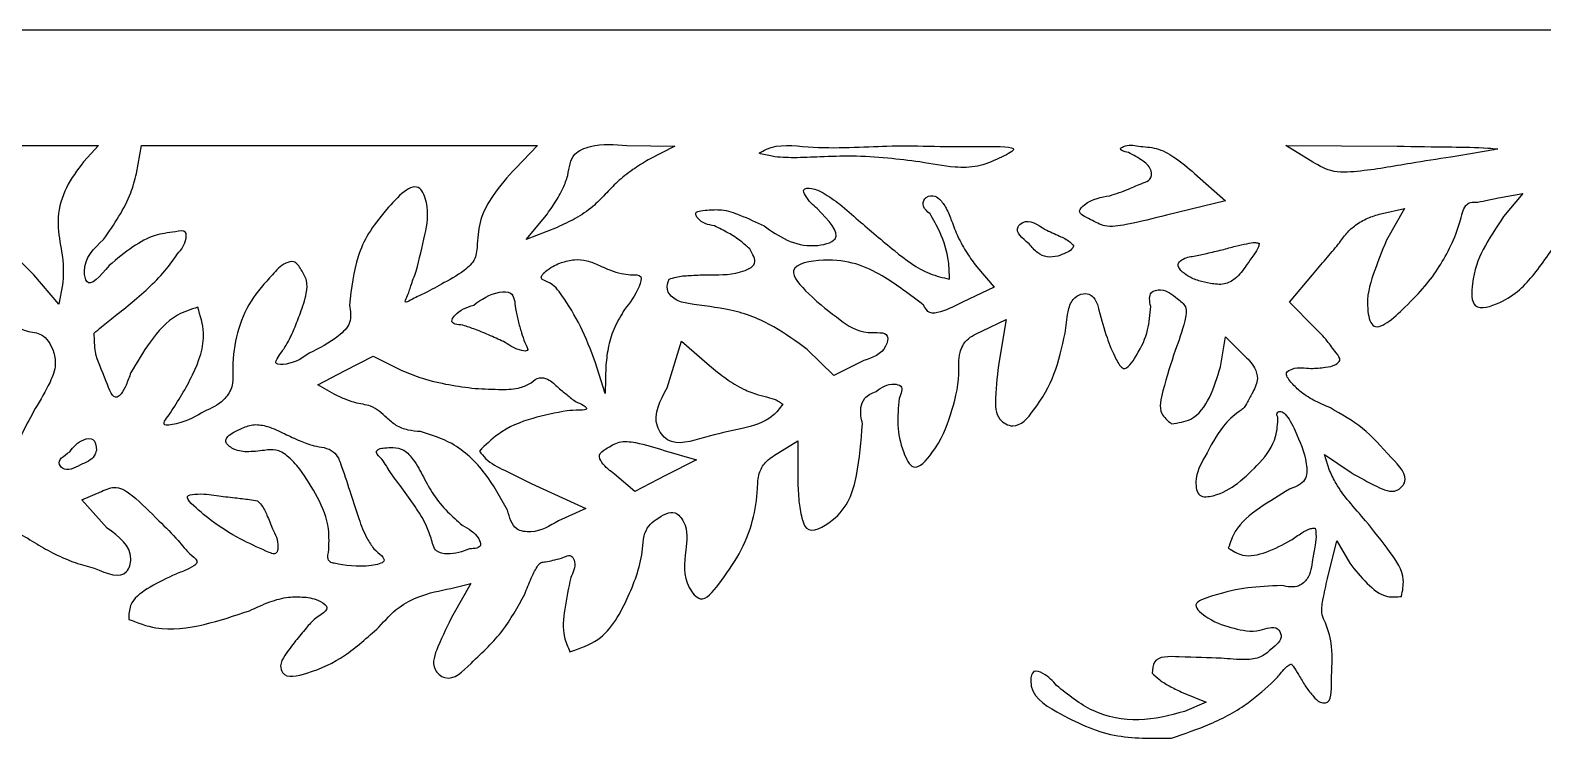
# Model space of a CAD drawing. Extents: x 0 to 204, y 72 to 361.
# Drawn here: x 87.4 to 146.8, y 333.4 to 361.2 of the extents above; entities that cross this region are included whole.
import ezdxf

# ---------------------------------------------------------------- set-up
doc = ezdxf.new("R2010")
doc.units = 0
doc.layers.get('0').update_dxf_attribs({"linetype": 'CONTINUOUS'})

msp = doc.modelspace()

# ---------------------------------------------------------------- linework, layer by layer
at = {"color": 7}
for p, q in [((102.023333, 361.244444), (0, 361.244444)), ((204.046667, 361.244444), (102.023333, 361.244444)), ((61.891333, 356.728889), (90.113556, 356.728889)), ((90.113556, 356.728889), (89.520889, 356.079778)), ((91.609333, 355.628222), (91.806889, 356.728889)), ((91.806889, 356.728889), (99.568, 356.728889)), ((99.568, 356.728889), (107.357333, 356.728889)), ((107.357333, 356.728889), (106.482444, 355.825778)), ((110.856889, 356.728889), (112.747778, 356.700667)), ((112.747778, 356.700667), (111.703556, 356.164444)), ((137.696222, 356.136222), (136.736667, 356.728889)), ((136.736667, 356.728889), (141.111111, 356.700667)), ((145.062222, 356.587778), (145.062222, 356.587778)), ((89.520889, 356.079778), (89.520889, 356.079778)), ((106.482444, 355.825778), (106.482444, 355.825778)), ((111.703556, 356.164444), (111.703556, 356.164444)), ((125.476, 356.220889), (125.476, 356.220889)), ((133.152444, 355.628222), (134.366, 354.555778)), ((133.152444, 355.628222), (133.152444, 355.628222)), ((145.090444, 354.668667), (146.05, 354.838)), ((146.05, 354.838), (145.288, 353.934889)), ((134.366, 354.555778), (132.051778, 353.991333)), ((140.462, 354.047778), (141.393333, 354.245333)), ((141.393333, 354.245333), (140.687778, 353.003556)), ((106.905778, 353.031778), (107.639556, 353.906667)), ((108.119333, 353.511556), (106.905778, 353.031778)), ((119.944444, 353.793778), (119.944444, 353.793778)), ((128.411111, 352.777778), (128.411111, 352.777778)), ((88.561333, 350.491778), (87.573556, 351.648889)), ((110.998, 351.648889), (110.998, 351.648889)), ((124.601111, 351.959333), (125.278444, 351.169111)), ((135.184444, 352.015778), (135.184444, 352.015778)), ((136.877778, 350.576444), (137.780889, 351.648889)), ((88.702444, 351.253778), (88.561333, 350.491778)), ((125.278444, 351.169111), (124.036667, 350.576444)), ((137.865556, 349.588667), (136.877778, 350.576444)), ((106.482444, 350.322444), (106.482444, 350.322444)), ((124.826889, 349.447556), (125.758222, 349.899111)), ((125.758222, 349.899111), (125.476, 348.262222)), ((87.601778, 349.391111), (87.601778, 349.391111)), ((112.437333, 347.218), (113.001778, 349.052444)), ((113.001778, 349.052444), (114.102444, 348.092889)), ((118.984889, 347.697778), (117.940667, 348.713778)), ((134.168444, 348.036444), (134.366, 349.221778)), ((134.366, 349.221778), (135.071556, 348.516222)), ((99.793778, 347.895333), (100.894444, 348.459778)), ((100.894444, 348.459778), (102.023333, 347.895333)), ((110.010222, 346.992222), (109.615111, 348.234)), ((110.038444, 348.121111), (110.010222, 346.992222)), ((120.170222, 348.290444), (118.984889, 347.697778)), ((98.721333, 347.330889), (99.793778, 347.895333)), ((99.370444, 346.964), (98.721333, 347.330889)), ((104.902, 347.189778), (104.902, 347.189778)), ((116.021556, 346.935778), (116.021556, 346.935778)), ((116.783556, 344.649778), (117.573778, 345.129556)), ((117.573778, 345.129556), (117.573778, 343.577333)), ((90.028889, 344.762667), (90.028889, 344.762667)), ((98.975333, 344.875556), (98.975333, 344.875556)), ((112.324444, 344.762667), (113.594444, 344.395778)), ((112.324444, 344.762667), (112.324444, 344.762667)), ((138.458222, 343.972444), (138.260667, 344.593333)), ((138.260667, 344.593333), (139.304889, 343.887778)), ((113.594444, 344.395778), (112.380889, 343.774889)), ((102.87, 343.718444), (102.87, 343.718444)), ((107.103333, 343.464444), (109.248222, 342.476667)), ((111.167333, 343.154), (110.377111, 343.831333)), ((112.380889, 343.774889), (111.167333, 343.154)), ((89.464444, 342.815333), (90.226444, 343.154)), ((90.452222, 341.714667), (89.464444, 342.815333)), ((96.350667, 342.787111), (96.350667, 342.787111)), ((109.248222, 342.476667), (108.175778, 341.996889)), ((138.373556, 339.739111), (138.740444, 341.206667)), ((138.740444, 341.206667), (139.248444, 340.331778)), ((103.942444, 339.344), (104.732667, 339.541556)), ((104.732667, 339.541556), (104.027111, 338.299778)), ((132.700889, 335.251778), (133.604, 334.884889)), ((133.604, 334.884889), (132.757333, 334.518))]:
    msp.add_line(p, q, dxfattribs=at)
for points, knots in [([(108.542667, 355.543556), (108.588345, 355.85829), (108.669309, 356.416146), (109.685749, 356.82237), (110.383855, 356.766647), (110.856889, 356.728889)], [0, 0, 0, 0, 0.879907, 1.559601, 2.988111, 2.988111, 2.988111, 2.988111]), ([(116.049778, 356.418444), (116.146201, 356.47638), (116.715297, 356.818318), (118.482986, 356.547958), (121.51382, 356.780439), (123.301125, 356.649827), (126.471129, 356.704998), (125.740999, 356.349806), (125.476, 356.220889)], [0, 0, 0, 0, 0.334021, 1.971406, 5.067626, 8.887075, 10.041499, 10.699212, 10.699212, 10.699212, 10.699212]), ([(118.448667, 356.277333), (118.108122, 356.261887), (117.480848, 356.233436), (116.670414, 356.257543), (116.220726, 356.374126), (116.049778, 356.418444)], [0, 0, 0, 0, 1.02383, 1.885867, 2.414547, 2.414547, 2.414547, 2.414547]), ([(129.822222, 354.753333), (130.07417, 354.835323), (130.522714, 354.981288), (131.017485, 355.223023), (131.456376, 355.359578), (131.489598, 355.813438), (131.091668, 356.165741), (130.7515, 356.344139), (130.556, 356.446667)], [0, 0, 0, 0, 0.78715, 1.401367, 1.711529, 2.035416, 2.530887, 3.200453, 3.200453, 3.200453, 3.200453]), ([(130.556, 356.446667), (130.380625, 356.490595), (130.134984, 356.552125), (130.523929, 356.783646), (130.980285, 356.673804), (131.684469, 356.655819), (132.437589, 356.245089), (132.892297, 355.85271), (133.152444, 355.628222)], [0, 0, 0, 0, 0.347326, 0.486488, 1.078517, 1.781275, 2.553611, 3.586298, 3.586298, 3.586298, 3.586298]), ([(141.111111, 356.700667), (141.824414, 356.68624), (143.010839, 356.662244), (144.330495, 356.65938), (144.931968, 356.600524), (145.062222, 356.587778)], [0, 0, 0, 0, 2.141003, 3.561092, 3.953634, 3.953634, 3.953634, 3.953634]), ([(145.062222, 356.587778), (144.857124, 356.548763), (144.245733, 356.432461), (143.106165, 356.250864), (142.172443, 356.105233), (141.647333, 356.023333)], [0, 0, 0, 0, 0.626307, 1.866999, 3.461416, 3.461416, 3.461416, 3.461416]), ([(89.520889, 356.079778), (89.277737, 355.755484), (88.793795, 355.110045), (88.449156, 353.94259), (88.563064, 353.174795), (88.617778, 352.806)], [0, 0, 0, 0, 1.21182, 2.411876, 3.521086, 3.521086, 3.521086, 3.521086]), ([(106.482444, 355.825778), (106.175575, 355.482663), (105.63542, 354.878706), (105.069549, 353.8618), (104.989739, 352.998064), (104.953996, 352.240959), (104.363869, 351.702888), (103.879454, 351.444255), (103.575556, 351.282)], [0, 0, 0, 0, 1.382937, 2.434267, 3.401348, 3.989416, 4.609573, 5.653606, 5.653606, 5.653606, 5.653606]), ([(111.703556, 356.164444), (111.498419, 356.038516), (111.072599, 355.777114), (110.498212, 355.328175), (110.1654, 354.974625), (110.010222, 354.809778)], [0, 0, 0, 0, 0.721998, 1.498715, 2.177238, 2.177238, 2.177238, 2.177238]), ([(122.371556, 356.079778), (121.949429, 356.132577), (121.061598, 356.243626), (119.750616, 356.321405), (118.865028, 356.291427), (118.448667, 356.277333)], [0, 0, 0, 0, 1.276207, 2.684161, 3.933487, 3.933487, 3.933487, 3.933487]), ([(125.476, 356.220889), (125.197907, 356.097885), (124.648332, 355.854801), (123.569638, 355.858321), (122.826479, 355.995689), (122.371556, 356.079778)], [0, 0, 0, 0, 0.902323, 1.783198, 3.173484, 3.173484, 3.173484, 3.173484]), ([(141.647333, 356.023333), (140.953709, 355.901503), (139.924776, 355.720777), (138.521253, 355.62937), (137.958934, 355.974827), (137.696222, 356.136222)], [0, 0, 0, 0, 2.13284, 3.163889, 4.06797, 4.06797, 4.06797, 4.06797]), ([(90.311111, 353.031778), (90.518579, 353.333709), (90.918796, 353.916151), (91.387316, 354.779723), (91.541559, 355.369205), (91.609333, 355.628222)], [0, 0, 0, 0, 1.09991, 2.121788, 2.922735, 2.922735, 2.922735, 2.922735]), ([(102.587778, 351.79), (102.709804, 352.268901), (102.937059, 353.160779), (103.120519, 354.225119), (102.632085, 355.52159), (101.061199, 353.887041), (100.223327, 352.535503), (100.046656, 351.12877), (99.963111, 350.463556)], [0, 0, 0, 0, 1.471714, 2.740833, 3.345408, 4.892179, 7.045479, 8.977202, 8.977202, 8.977202, 8.977202]), ([(107.639556, 353.906667), (107.77266, 354.091997), (108.036543, 354.459417), (108.356026, 355.002335), (108.485978, 355.37917), (108.542667, 355.543556)], [0, 0, 0, 0, 0.684886, 1.357798, 1.878475, 1.878475, 1.878475, 1.878475]), ([(110.010222, 354.809778), (109.85198, 354.643738), (109.502585, 354.277128), (108.854329, 353.846519), (108.361006, 353.621694), (108.119333, 353.511556)], [0, 0, 0, 0, 0.686671, 1.516148, 2.312735, 2.312735, 2.312735, 2.312735]), ([(118.335778, 354.245333), (118.171441, 354.3842), (117.952212, 354.569452), (117.723745, 355.05771), (118.223252, 355.049361), (118.643795, 354.833717), (119.284528, 354.395806), (119.71168, 354.006124), (119.944444, 353.793778)], [0, 0, 0, 0, 0.697227, 0.930113, 1.239095, 1.726984, 2.52223, 3.474478, 3.474478, 3.474478, 3.474478]), ([(122.766667, 354.047778), (122.654742, 354.133125), (122.461058, 354.280818), (122.514764, 354.683943), (122.874777, 354.808752), (123.189978, 354.594295), (123.429444, 354.240221), (123.548221, 353.933628), (123.613333, 353.765556)], [0, 0, 0, 0, 0.393322, 0.680641, 1.028483, 1.316122, 1.760572, 2.299838, 2.299838, 2.299838, 2.299838]), ([(132.051778, 353.991333), (131.538272, 353.86059), (130.759753, 353.662372), (129.658182, 353.478114), (129.145563, 353.798482), (128.482218, 354.080901), (129.05565, 354.628014), (129.488536, 354.698782), (129.822222, 354.753333)], [0, 0, 0, 0, 1.627254, 2.467059, 3.088563, 3.628741, 3.940718, 4.99013, 4.99013, 4.99013, 4.99013]), ([(140.687778, 353.003556), (140.50617, 352.55473), (140.149644, 351.67361), (139.850308, 350.617973), (140.159559, 349.195283), (141.786218, 350.703764), (142.74726, 351.806135), (143.457497, 353.221113), (143.656183, 354.065143), (143.762207, 354.338645), (143.94698, 354.506898), (144.239221, 354.482064), (144.615888, 354.577935), (144.922868, 354.636627), (145.090444, 354.668667)], [0, 0, 0, 0, 1.435702, 2.818523, 3.474702, 4.912711, 7.008479, 8.921713, 9.322161, 9.625559, 9.788975, 10.027686, 10.452648, 10.963494, 10.963494, 10.963494, 10.963494]), ([(114.3, 353.568), (114.05424, 353.615511), (113.747541, 353.674802), (113.47085, 354.153343), (113.787446, 354.173919), (114.017778, 354.188889)], [0, 0, 0, 0, 0.723917, 0.903423, 1.382721, 1.382721, 1.382721, 1.382721]), ([(114.017778, 354.188889), (114.2032, 354.202316), (114.642376, 354.234119), (115.396441, 353.970074), (115.935492, 353.715355), (116.247333, 353.568)], [0, 0, 0, 0, 0.55301, 1.309819, 2.348525, 2.348525, 2.348525, 2.348525]), ([(116.247333, 353.568), (116.833699, 353.161183), (117.651072, 352.594093), (119.503491, 353.040907), (118.783043, 353.784006), (118.335778, 354.245333)], [0, 0, 0, 0, 2.134461, 2.975365, 4.352128, 4.352128, 4.352128, 4.352128]), ([(123.528667, 351.479556), (123.523111, 351.71275), (123.507973, 352.348147), (123.231291, 353.228804), (122.899932, 353.812877), (122.766667, 354.047778)], [0, 0, 0, 0, 0.698384, 1.902918, 2.713249, 2.713249, 2.713249, 2.713249]), ([(137.780889, 351.648889), (137.956008, 351.855538), (138.295856, 352.256573), (138.761149, 352.791092), (139.102456, 353.27456), (139.486381, 353.631776), (139.943795, 353.883807), (140.290983, 353.993664), (140.462, 354.047778)], [0, 0, 0, 0, 0.812678, 1.577131, 2.124995, 2.583649, 3.137386, 3.674928, 3.674928, 3.674928, 3.674928]), ([(87.573556, 351.648889), (87.213002, 352.011826), (86.559003, 352.670147), (85.588316, 353.452266), (84.913196, 353.475023), (84.666667, 353.483333)], [0, 0, 0, 0, 1.552397, 2.815853, 3.542603, 3.542603, 3.542603, 3.542603]), ([(93.218, 352.467333), (93.366116, 352.646704), (93.56237, 352.884373), (93.569823, 353.418963), (92.929325, 353.301309), (92.29439, 353.241763), (91.377327, 352.730998), (90.834591, 352.269125), (90.536889, 352.015778)], [0, 0, 0, 0, 0.701157, 0.92904, 1.328603, 2.141055, 3.11575, 4.299951, 4.299951, 4.299951, 4.299951]), ([(115.682889, 352.664889), (115.571992, 352.766713), (115.314791, 353.002873), (114.846926, 353.303936), (114.484124, 353.479102), (114.3, 353.568)], [0, 0, 0, 0, 0.45114, 1.04632, 1.659639, 1.659639, 1.659639, 1.659639]), ([(119.944444, 353.793778), (120.413568, 353.393643), (121.301188, 352.636556), (122.465754, 351.728409), (123.268366, 351.540498), (123.528667, 351.479556)], [0, 0, 0, 0, 1.86002, 3.519308, 4.31574, 4.31574, 4.31574, 4.31574]), ([(123.613333, 353.765556), (123.691707, 353.557155), (123.856515, 353.118921), (124.195067, 352.515008), (124.470477, 352.138107), (124.601111, 351.959333)], [0, 0, 0, 0, 0.667324, 1.403282, 2.067356, 2.067356, 2.067356, 2.067356]), ([(126.661333, 352.862444), (126.384717, 353.08997), (126.020576, 353.389486), (126.599997, 353.899245), (126.982431, 353.634458), (127.282222, 353.426889)], [0, 0, 0, 0, 0.799563, 1.052553, 1.9703, 1.9703, 1.9703, 1.9703]), ([(127.282222, 353.426889), (127.47065, 353.341984), (127.8001, 353.193534), (128.209553, 353.009519), (128.361753, 352.834528), (128.411111, 352.777778)], [0, 0, 0, 0, 0.623632, 1.090371, 1.314383, 1.314383, 1.314383, 1.314383]), ([(145.288, 353.934889), (144.999611, 353.503734), (144.445109, 352.674728), (144.039924, 351.586051), (144.00081, 350.15774), (145.554252, 350.644057), (146.545167, 351.667937), (147.23834, 352.710343), (147.602222, 353.257556)], [0, 0, 0, 0, 1.522946, 2.928257, 3.800267, 4.757143, 6.507159, 8.441005, 8.441005, 8.441005, 8.441005]), ([(88.617778, 352.806), (88.649817, 352.641057), (88.717474, 352.292746), (88.74183, 351.77063), (88.715044, 351.419121), (88.702444, 351.253778)], [0, 0, 0, 0, 0.503669, 1.063599, 1.560903, 1.560903, 1.560903, 1.560903]), ([(90.536889, 352.015778), (90.172605, 351.594475), (89.670785, 351.01411), (89.454, 352.227967), (89.935587, 352.679606), (90.311111, 353.031778)], [0, 0, 0, 0, 1.089458, 1.500783, 2.957108, 2.957108, 2.957108, 2.957108]), ([(127.790222, 352.382667), (127.645511, 352.358736), (127.368725, 352.312963), (126.94927, 352.505616), (126.763775, 352.735493), (126.661333, 352.862444)], [0, 0, 0, 0, 0.431442, 0.825214, 1.310908, 1.310908, 1.310908, 1.310908]), ([(134.761111, 352.777778), (134.909945, 352.807757), (135.168716, 352.859881), (135.48277, 352.929094), (135.643357, 352.899663), (135.692444, 352.890667)], [0, 0, 0, 0, 0.457757, 0.795883, 0.944741, 0.944741, 0.944741, 0.944741]), ([(135.692444, 352.890667), (135.68391, 352.843603), (135.653612, 352.676525), (135.446315, 352.394828), (135.281188, 352.155812), (135.184444, 352.015778)], [0, 0, 0, 0, 0.142513, 0.505925, 1.020058, 1.020058, 1.020058, 1.020058]), ([(89.944222, 349.362889), (90.037597, 349.443101), (90.30579, 349.673485), (90.808641, 350.072901), (91.468777, 350.587657), (92.15388, 351.196817), (92.76037, 351.822023), (93.078975, 352.271292), (93.218, 352.467333)], [0, 0, 0, 0, 0.369265, 1.060605, 1.926285, 2.879836, 3.810113, 4.530309, 4.530309, 4.530309, 4.530309]), ([(108.288667, 352.128667), (108.458074, 352.178558), (108.785285, 352.274923), (109.311034, 352.224658), (109.766019, 352.024935), (110.20483, 351.826808), (110.611332, 351.693451), (110.879913, 351.662498), (110.998, 351.648889)], [0, 0, 0, 0, 0.525948, 1.015875, 1.544137, 2.009141, 2.462785, 2.818744, 2.818744, 2.818744, 2.818744]), ([(112.522, 351.479556), (112.612739, 351.509456), (112.871293, 351.594657), (113.366763, 351.629014), (114.222237, 351.666506), (115.024112, 351.613509), (116.061768, 352.028813), (115.80536, 352.45928), (115.682889, 352.664889)], [0, 0, 0, 0, 0.285739, 0.814198, 1.483639, 2.818003, 3.470883, 4.067873, 4.067873, 4.067873, 4.067873]), ([(122.512667, 350.463556), (121.973242, 350.872325), (120.784871, 351.772857), (119.215236, 352.399988), (116.952275, 352.001466), (118.201338, 350.659857), (119.116176, 349.971259), (120.061746, 349.276092), (121.199629, 349.461187), (120.989627, 348.55988), (120.513246, 348.403237), (120.170222, 348.290444)], [0, 0, 0, 0, 1.986143, 4.375539, 5.616103, 6.697494, 8.312862, 9.517237, 10.277971, 10.674932, 11.695996, 11.695996, 11.695996, 11.695996]), ([(128.411111, 352.777778), (128.385301, 352.732578), (128.315157, 352.60974), (128.078012, 352.495625), (127.893591, 352.423239), (127.790222, 352.382667)], [0, 0, 0, 0, 0.153651, 0.417572, 0.754155, 0.754155, 0.754155, 0.754155]), ([(132.616222, 351.818222), (132.553552, 351.90001), (132.435933, 352.053508), (132.728179, 352.32403), (132.964058, 352.358954), (133.124222, 352.382667)], [0, 0, 0, 0, 0.265597, 0.498473, 0.991082, 0.991082, 0.991082, 0.991082]), ([(133.124222, 352.382667), (133.295058, 352.41836), (133.664926, 352.495637), (134.212235, 352.621803), (134.584483, 352.727585), (134.761111, 352.777778)], [0, 0, 0, 0, 0.52359, 1.1336, 1.684392, 1.684392, 1.684392, 1.684392]), ([(96.943333, 351.648889), (96.640811, 351.320257), (96.03233, 350.65926), (95.515335, 349.376152), (95.353699, 348.21534), (95.429156, 347.269509), (94.981162, 346.614558), (94.533856, 346.410552), (94.262222, 346.286667)], [0, 0, 0, 0, 1.331309, 2.677738, 4.060238, 4.853825, 5.424097, 6.305888, 6.305888, 6.305888, 6.305888]), ([(98.072222, 351.846444), (97.986936, 351.985886), (97.840619, 352.22511), (97.310884, 352.085197), (97.093723, 351.827412), (96.943333, 351.648889)], [0, 0, 0, 0, 0.432489, 0.741975, 1.43904, 1.43904, 1.43904, 1.43904]), ([(98.044, 350.153111), (98.132666, 350.406516), (98.275568, 350.814924), (98.331456, 351.431332), (98.156969, 351.710739), (98.072222, 351.846444)], [0, 0, 0, 0, 0.810082, 1.305593, 1.773533, 1.773533, 1.773533, 1.773533]), ([(103.575556, 351.282), (103.330784, 351.145275), (102.911773, 350.911224), (102.528999, 350.752149), (102.095231, 350.501369), (102.288873, 350.906172), (102.377383, 351.238735), (102.511222, 351.589412), (102.587778, 351.79)], [0, 0, 0, 0, 0.7992, 1.368104, 1.578908, 1.789259, 2.249455, 2.864486, 2.864486, 2.864486, 2.864486]), ([(109.615111, 348.234), (109.438423, 348.702365), (109.094906, 349.612964), (108.437695, 350.685879), (107.968767, 351.316359), (107.366279, 351.500182), (107.824999, 351.948644), (108.111344, 352.05982), (108.288667, 352.128667)], [0, 0, 0, 0, 1.504221, 2.924518, 3.689892, 3.979946, 4.369506, 5.003123, 5.003123, 5.003123, 5.003123]), ([(110.998, 351.648889), (111.1733, 351.654235), (111.510443, 351.664517), (111.256943, 350.895727), (110.977953, 350.54952), (110.772222, 350.294222)], [0, 0, 0, 0, 0.412488, 0.793309, 1.862756, 1.862756, 1.862756, 1.862756]), ([(133.773333, 351.310222), (133.619992, 351.340662), (133.31916, 351.400379), (132.917472, 351.565595), (132.708988, 351.740429), (132.616222, 351.818222)], [0, 0, 0, 0, 0.46906, 0.920224, 1.2819, 1.2819, 1.2819, 1.2819]), ([(135.184444, 352.015778), (135.054569, 351.832337), (134.831742, 351.517608), (134.306056, 351.232197), (133.958671, 351.283077), (133.773333, 351.310222)], [0, 0, 0, 0, 0.669481, 1.148626, 1.696634, 1.696634, 1.696634, 1.696634]), ([(117.940667, 348.713778), (117.514612, 349.030301), (116.602583, 349.707863), (114.998148, 350.343729), (113.647179, 350.436911), (112.757726, 350.624238), (112.369371, 351.042577), (112.474491, 351.343537), (112.522, 351.479556)], [0, 0, 0, 0, 1.589626, 3.402818, 5.074951, 5.632585, 6.124617, 6.530371, 6.530371, 6.530371, 6.530371]), ([(131.430889, 350.407111), (131.390736, 350.621633), (131.323074, 350.983122), (131.982945, 351.127968), (132.27884, 350.881225), (132.475111, 350.717556)], [0, 0, 0, 0, 0.545548, 0.919295, 1.655633, 1.655633, 1.655633, 1.655633]), ([(99.963111, 350.463556), (100.003589, 350.224074), (100.08421, 349.74709), (99.370261, 349.066337), (98.776851, 348.769708), (98.382667, 348.572667)], [0, 0, 0, 0, 0.68473, 1.363798, 2.707388, 2.707388, 2.707388, 2.707388]), ([(104.422222, 349.673333), (104.205039, 349.696702), (103.87922, 349.73176), (104.235966, 350.267307), (104.576997, 350.377097), (104.845556, 350.463556)], [0, 0, 0, 0, 0.46465, 0.697069, 1.558337, 1.558337, 1.558337, 1.558337]), ([(104.845556, 350.463556), (105.15181, 350.681357), (105.57276, 350.980729), (106.434934, 351.001538), (106.464641, 350.576915), (106.482444, 350.322444)], [0, 0, 0, 0, 1.137344, 1.563296, 2.200324, 2.200324, 2.200324, 2.200324]), ([(124.036667, 350.576444), (123.768228, 350.436695), (123.381968, 350.235606), (122.7267, 350.080637), (122.582185, 350.339184), (122.512667, 350.463556)], [0, 0, 0, 0, 0.945421, 1.360381, 1.745022, 1.745022, 1.745022, 1.745022]), ([(128.072444, 349.362889), (128.100427, 349.641383), (128.14563, 350.091256), (128.312342, 350.677262), (128.665314, 350.910818), (129.017749, 350.932527), (129.298463, 350.664966), (129.360925, 350.416821), (129.398889, 350.266)], [0, 0, 0, 0, 0.84851, 1.370667, 1.735955, 2.050587, 2.347974, 2.808833, 2.808833, 2.808833, 2.808833]), ([(132.475111, 350.717556), (132.605479, 350.619195), (132.894243, 350.401328), (132.72612, 349.584606), (132.527193, 349.051814), (132.390444, 348.685556)], [0, 0, 0, 0, 0.454605, 1.006942, 2.221697, 2.221697, 2.221697, 2.221697]), ([(86.614, 349.842667), (86.717519, 349.762302), (86.922531, 349.603147), (87.258843, 349.439521), (87.494193, 349.406298), (87.601778, 349.391111)], [0, 0, 0, 0, 0.393089, 0.778481, 1.103, 1.103, 1.103, 1.103]), ([(94.008222, 350.378889), (93.734297, 350.290489), (92.976888, 350.046061), (92.112346, 349.050026), (91.621496, 348.215301), (91.383556, 347.810667)], [0, 0, 0, 0, 0.853467, 2.359858, 3.777087, 3.777087, 3.777087, 3.777087]), ([(92.935778, 346.230222), (93.241634, 346.710832), (93.851493, 347.669141), (94.385173, 349.159321), (94.110892, 350.046715), (94.008222, 350.378889)], [0, 0, 0, 0, 1.723749, 3.437053, 4.462079, 4.462079, 4.462079, 4.462079]), ([(97.310222, 348.629111), (97.389128, 348.746587), (97.580469, 349.031459), (97.810317, 349.550509), (97.963536, 349.945616), (98.044, 350.153111)], [0, 0, 0, 0, 0.42393, 1.028008, 1.696107, 1.696107, 1.696107, 1.696107]), ([(106.482444, 350.322444), (106.516599, 350.163498), (106.584914, 349.84557), (106.710761, 349.403648), (106.806211, 349.122857), (106.849333, 348.996)], [0, 0, 0, 0, 0.48763, 0.975368, 1.377309, 1.377309, 1.377309, 1.377309]), ([(110.772222, 350.294222), (110.63513, 350.067062), (110.362566, 349.615429), (110.116839, 348.873169), (110.064054, 348.366796), (110.038444, 348.121111)], [0, 0, 0, 0, 0.794437, 1.579477, 2.319336, 2.319336, 2.319336, 2.319336]), ([(129.398889, 350.266), (129.500968, 349.894921), (129.687182, 349.217998), (129.960521, 348.521156), (130.40147, 347.750793), (131.009645, 348.680831), (131.34212, 349.386539), (131.403237, 350.089197), (131.430889, 350.407111)], [0, 0, 0, 0, 1.127553, 2.056887, 2.503686, 3.198512, 4.31883, 5.24455, 5.24455, 5.24455, 5.24455]), ([(87.601778, 349.391111), (87.696002, 349.366496), (87.909992, 349.310592), (88.166383, 349.041413), (88.277123, 348.80847), (88.335556, 348.685556)], [0, 0, 0, 0, 0.287935, 0.653923, 1.062772, 1.062772, 1.062772, 1.062772]), ([(91.383556, 347.810667), (91.322505, 347.645856), (91.215346, 347.356572), (91.062226, 347.031911), (90.692351, 346.67151), (90.325041, 347.792449), (89.966266, 348.418205), (89.950224, 349.105709), (89.944222, 349.362889)], [0, 0, 0, 0, 0.522547, 0.9172, 1.116627, 1.859915, 3.099534, 3.840384, 3.840384, 3.840384, 3.840384]), ([(106.087333, 348.996), (105.893731, 349.084788), (105.505298, 349.262928), (104.952376, 349.496159), (104.585615, 349.618728), (104.422222, 349.673333)], [0, 0, 0, 0, 0.639028, 1.282115, 1.798792, 1.798792, 1.798792, 1.798792]), ([(121.553111, 346.794667), (121.522048, 346.441184), (121.458303, 345.715814), (121.625113, 344.870647), (122.118768, 343.803903), (123.148131, 344.953014), (123.569312, 346.09038), (123.959861, 347.491342), (123.856291, 348.513195), (124.201754, 349.181085), (124.600188, 349.350922), (124.826889, 349.447556)], [0, 0, 0, 0, 1.041152, 2.136515, 2.823892, 3.732658, 5.388961, 7.024835, 7.879437, 8.422511, 9.139404, 9.139404, 9.139404, 9.139404]), ([(125.476, 348.262222), (125.4172, 347.792966), (125.324249, 347.051158), (125.331331, 345.998667), (126.19101, 345.533318), (127.028441, 346.541697), (127.704505, 347.71556), (127.948919, 348.809844), (128.072444, 349.362889)], [0, 0, 0, 0, 1.455197, 2.3004, 2.867996, 3.887968, 5.52014, 7.18791, 7.18791, 7.18791, 7.18791]), ([(136.934222, 347.443778), (136.828465, 347.576928), (136.653646, 347.797028), (137.163164, 348.062342), (137.662161, 347.943912), (138.248424, 348.01591), (138.63647, 348.068962), (138.937173, 348.30953), (138.63427, 348.678446), (138.353309, 349.088108), (138.03938, 349.410279), (137.865556, 349.588667)], [0, 0, 0, 0, 0.400441, 0.661936, 1.400357, 1.970595, 2.391298, 2.610817, 2.93394, 3.52244, 4.252577, 4.252577, 4.252577, 4.252577]), ([(88.335556, 348.685556), (88.379565, 348.4998), (88.479881, 348.076386), (88.156023, 347.280058), (87.832223, 346.738054), (87.63, 346.399556)], [0, 0, 0, 0, 0.560842, 1.278394, 2.471927, 2.471927, 2.471927, 2.471927]), ([(106.849333, 348.996), (106.927749, 348.85726), (107.053975, 348.633927), (106.508859, 348.696054), (106.272254, 348.864416), (106.087333, 348.996)], [0, 0, 0, 0, 0.334298, 0.538125, 1.267393, 1.267393, 1.267393, 1.267393]), ([(132.390444, 348.685556), (132.227007, 348.180779), (131.975694, 347.4046), (131.693974, 346.250996), (132.095317, 345.930052), (132.249333, 345.806889)], [0, 0, 0, 0, 1.658272, 2.54987, 3.105088, 3.105088, 3.105088, 3.105088]), ([(98.382667, 348.572667), (98.132294, 348.394701), (97.784896, 348.147768), (96.921053, 348.098447), (97.169281, 348.436926), (97.310222, 348.629111)], [0, 0, 0, 0, 0.994069, 1.379295, 1.885364, 1.885364, 1.885364, 1.885364]), ([(114.102444, 348.092889), (114.316797, 347.917226), (114.737462, 347.572491), (115.378864, 347.169305), (115.825841, 347.006892), (116.021556, 346.935778)], [0, 0, 0, 0, 0.8316, 1.632005, 2.255459, 2.255459, 2.255459, 2.255459]), ([(135.071556, 348.516222), (135.237985, 348.358624), (135.508594, 348.102375), (135.681063, 347.532157), (135.52664, 347.224423), (135.438444, 347.048667)], [0, 0, 0, 0, 0.680032, 1.105708, 1.672591, 1.672591, 1.672591, 1.672591]), ([(102.023333, 347.895333), (102.290913, 347.788393), (102.888488, 347.549569), (103.858559, 347.325363), (104.5563, 347.234698), (104.902, 347.189778)], [0, 0, 0, 0, 0.863594, 1.928629, 2.974485, 2.974485, 2.974485, 2.974485]), ([(107.103333, 347.415556), (107.204947, 347.501687), (107.393376, 347.661408), (107.835148, 347.547287), (108.044035, 347.345356), (108.175778, 347.218)], [0, 0, 0, 0, 0.375554, 0.696417, 1.244377, 1.244377, 1.244377, 1.244377]), ([(132.249333, 345.806889), (132.514952, 345.840531), (133.163143, 345.922628), (133.827406, 346.876892), (134.049904, 347.6334), (134.168444, 348.036444)], [0, 0, 0, 0, 0.776535, 1.894984, 3.170324, 3.170324, 3.170324, 3.170324]), ([(100.499333, 346.568889), (100.390741, 346.590264), (100.141696, 346.639284), (99.763207, 346.774345), (99.502423, 346.900271), (99.370444, 346.964)], [0, 0, 0, 0, 0.331737, 0.760806, 1.20044, 1.20044, 1.20044, 1.20044]), ([(104.902, 347.189778), (105.24883, 347.173922), (105.83758, 347.147006), (106.605864, 347.156786), (106.963804, 347.342976), (107.103333, 347.415556)], [0, 0, 0, 0, 1.047961, 1.778931, 2.245907, 2.245907, 2.245907, 2.245907]), ([(108.175778, 347.218), (108.29866, 347.115816), (108.538892, 346.916047), (108.87708, 346.630518), (109.160414, 346.566928), (109.338627, 346.341577), (108.861712, 346.341994), (108.652834, 346.325691), (108.514444, 346.314889)], [0, 0, 0, 0, 0.483136, 0.944521, 1.280299, 1.378871, 1.63847, 2.148133, 2.148133, 2.148133, 2.148133]), ([(116.981111, 346.568889), (116.859759, 346.410592), (116.469696, 345.901775), (115.285879, 345.575019), (113.987543, 345.337951), (112.601243, 344.841409), (111.780534, 345.984468), (112.166677, 346.709683), (112.437333, 347.218)], [0, 0, 0, 0, 0.59028, 1.897351, 3.419085, 4.86859, 5.532128, 7.087187, 7.087187, 7.087187, 7.087187]), ([(116.021556, 346.935778), (116.167022, 346.901744), (116.433229, 346.839462), (116.771056, 346.737455), (116.924939, 346.613966), (116.981111, 346.568889)], [0, 0, 0, 0, 0.449991, 0.823497, 1.038215, 1.038215, 1.038215, 1.038215]), ([(120.113778, 345.806889), (120.067666, 346.015913), (119.992652, 346.355957), (120.185455, 346.881511), (120.481617, 347.00607), (120.65, 347.076889)], [0, 0, 0, 0, 0.633306, 1.030268, 1.553372, 1.553372, 1.553372, 1.553372]), ([(120.65, 347.076889), (120.866127, 347.22494), (121.157107, 347.424267), (121.753645, 347.290807), (121.632057, 346.989986), (121.553111, 346.794667)], [0, 0, 0, 0, 0.765536, 1.030671, 1.521524, 1.521524, 1.521524, 1.521524]), ([(135.438444, 347.048667), (135.372264, 346.920887), (135.255605, 346.695646), (135.099592, 346.408985), (134.708364, 346.172256), (134.127532, 345.595806), (133.619409, 344.60358), (133.135215, 343.756087), (133.268926, 342.886681), (134.130037, 342.988076), (134.557378, 343.272497), (134.845778, 343.464444)], [0, 0, 0, 0, 0.435276, 0.767273, 0.94565, 1.790094, 3.188011, 4.241295, 4.780333, 5.299207, 6.37623, 6.37623, 6.37623, 6.37623]), ([(138.486444, 346.427778), (138.264382, 346.524744), (137.840329, 346.70991), (137.301104, 347.040287), (137.043183, 347.323945), (136.934222, 347.443778)], [0, 0, 0, 0, 0.727642, 1.389508, 1.873643, 1.873643, 1.873643, 1.873643]), ([(87.63, 346.399556), (87.459693, 346.093062), (87.138724, 345.515428), (86.793795, 344.710332), (86.616673, 344.05201), (86.644103, 343.476762), (86.11992, 343.099526), (85.714254, 343.011984), (85.456889, 342.956444)], [0, 0, 0, 0, 1.052585, 1.983759, 2.608345, 3.117686, 3.576201, 4.371922, 4.371922, 4.371922, 4.371922]), ([(94.262222, 346.286667), (93.96169, 346.107436), (93.543151, 345.857829), (92.505837, 345.681686), (92.789174, 346.043179), (92.935778, 346.230222)], [0, 0, 0, 0, 1.196439, 1.666229, 2.169932, 2.169932, 2.169932, 2.169932]), ([(101.430667, 346.032667), (101.334508, 346.124041), (101.144614, 346.304489), (100.829354, 346.503016), (100.600482, 346.548699), (100.499333, 346.568889)], [0, 0, 0, 0, 0.398347, 0.786661, 1.094179, 1.094179, 1.094179, 1.094179]), ([(108.514444, 346.314889), (108.061966, 346.231442), (107.118219, 346.057393), (105.894274, 345.553089), (105.304339, 344.966234), (105.071333, 344.734444)], [0, 0, 0, 0, 1.382727, 2.883995, 3.86403, 3.86403, 3.86403, 3.86403]), ([(136.426222, 346.060889), (136.404137, 346.100701), (136.366833, 346.16795), (136.425565, 346.278708), (136.575109, 346.304261), (136.75564, 346.154296), (136.937622, 345.890989), (137.04409, 345.655946), (137.103556, 345.524667)], [0, 0, 0, 0, 0.127591, 0.215518, 0.329601, 0.529837, 0.869761, 1.299829, 1.299829, 1.299829, 1.299829]), ([(139.304889, 343.887778), (139.627643, 343.705015), (140.168454, 343.398776), (140.998771, 343.027175), (141.655797, 343.678328), (140.671326, 344.673198), (139.857195, 345.641396), (138.929637, 346.173524), (138.486444, 346.427778)], [0, 0, 0, 0, 1.156073, 1.937131, 2.362872, 3.45915, 5.088909, 6.580129, 6.580129, 6.580129, 6.580129]), ([(95.758, 345.637556), (95.912739, 345.695185), (96.234118, 345.814876), (96.82666, 345.699306), (97.203402, 345.517692), (97.423111, 345.411778)], [0, 0, 0, 0, 0.486894, 1.011232, 1.744852, 1.744852, 1.744852, 1.744852]), ([(102.757111, 345.496444), (102.593261, 345.510046), (102.2637, 345.537402), (101.796792, 345.715189), (101.550691, 345.928591), (101.430667, 346.032667)], [0, 0, 0, 0, 0.492287, 0.990161, 1.46413, 1.46413, 1.46413, 1.46413]), ([(117.573778, 343.577333), (117.582504, 343.306293), (117.598628, 342.805479), (117.697269, 342.206338), (117.945093, 341.410424), (119.454815, 342.20491), (119.949152, 343.756569), (120.058471, 345.118072), (120.113778, 345.806889)], [0, 0, 0, 0, 0.803965, 1.485524, 1.912178, 2.966125, 4.965158, 7.012124, 7.012124, 7.012124, 7.012124]), ([(134.845778, 343.464444), (135.141688, 343.721586), (135.739617, 344.241178), (136.385417, 345.139599), (136.414852, 345.804179), (136.426222, 346.060889)], [0, 0, 0, 0, 1.183117, 2.390661, 3.150679, 3.150679, 3.150679, 3.150679]), ([(88.984667, 344.706222), (89.133619, 344.896209), (89.357835, 345.182192), (89.994839, 345.274214), (90.016772, 344.944702), (90.028889, 344.762667)], [0, 0, 0, 0, 0.722546, 1.087638, 1.538284, 1.538284, 1.538284, 1.538284]), ([(96.632889, 344.762667), (96.397846, 344.733686), (95.960388, 344.679749), (95.432252, 344.756359), (95.030308, 345.090355), (95.220212, 345.344967), (95.443556, 345.495653), (95.645094, 345.586603), (95.758, 345.637556)], [0, 0, 0, 0, 0.698267, 1.299604, 1.689106, 1.856538, 2.146079, 2.514918, 2.514918, 2.514918, 2.514918]), ([(97.423111, 345.411778), (97.622509, 345.316329), (97.997489, 345.136832), (98.516373, 344.943202), (98.842405, 344.895148), (98.975333, 344.875556)], [0, 0, 0, 0, 0.663686, 1.248104, 1.650403, 1.650403, 1.650403, 1.650403]), ([(106.172, 342.420222), (105.901055, 342.911028), (105.347421, 343.913917), (104.164361, 345.060313), (103.178632, 345.365808), (102.757111, 345.496444)], [0, 0, 0, 0, 1.682709, 3.438363, 4.750014, 4.750014, 4.750014, 4.750014]), ([(110.377111, 343.831333), (110.199596, 343.958065), (109.943437, 344.140941), (109.698546, 344.60951), (110.126875, 344.871883), (110.552836, 345.149009), (111.393694, 345.060355), (111.958893, 344.879583), (112.324444, 344.762667)], [0, 0, 0, 0, 0.67389, 0.972436, 1.330944, 1.916201, 2.552938, 3.718788, 3.718788, 3.718788, 3.718788]), ([(137.103556, 345.524667), (137.288655, 345.120734), (137.559937, 344.52873), (137.582931, 343.504893), (137.120662, 343.330366), (136.877778, 343.238667)], [0, 0, 0, 0, 1.360862, 1.994481, 2.695967, 2.695967, 2.695967, 2.695967]), ([(89.408, 344.198222), (89.154558, 344.060753), (88.834448, 343.887123), (88.436525, 344.338791), (88.745662, 344.546012), (88.984667, 344.706222)], [0, 0, 0, 0, 0.71892, 0.908032, 1.552522, 1.552522, 1.552522, 1.552522]), ([(90.028889, 344.762667), (90.006985, 344.684702), (89.957631, 344.509034), (89.709748, 344.323011), (89.513317, 344.241776), (89.408, 344.198222)], [0, 0, 0, 0, 0.237596, 0.535341, 0.879493, 0.879493, 0.879493, 0.879493]), ([(98.015778, 344.028889), (97.860095, 344.210344), (97.598567, 344.515168), (97.1026, 344.824229), (96.784529, 344.782541), (96.632889, 344.762667)], [0, 0, 0, 0, 0.720702, 1.210696, 1.657148, 1.657148, 1.657148, 1.657148]), ([(98.975333, 344.875556), (99.104734, 344.830754), (99.45055, 344.711026), (99.729575, 343.957086), (100.002667, 343.091572), (100.309726, 342.133447), (100.585244, 341.400387), (100.83222, 341.031364), (100.922667, 340.896222)], [0, 0, 0, 0, 0.396058, 1.05844, 2.206093, 3.214253, 4.05643, 4.543058, 4.543058, 4.543058, 4.543058]), ([(102.023333, 343.295111), (101.845926, 343.524462), (101.537088, 343.923728), (101.305281, 344.372747), (100.961134, 344.698236), (101.160085, 344.844812), (101.384425, 344.857452), (101.715775, 344.897306), (102.153757, 344.789806), (102.548682, 344.334541), (102.749785, 343.948946), (102.87, 343.718444)], [0, 0, 0, 0, 0.841119, 1.464261, 1.747315, 1.861484, 2.097654, 2.42948, 2.85825, 3.385265, 4.168513, 4.168513, 4.168513, 4.168513]), ([(105.071333, 344.734444), (105.148822, 344.632743), (105.402729, 344.2995), (106.148324, 343.933451), (106.754565, 343.635725), (107.103333, 343.464444)], [0, 0, 0, 0, 0.380622, 1.247177, 2.420994, 2.420994, 2.420994, 2.420994]), ([(114.469333, 339.513333), (114.751439, 339.900582), (115.312076, 340.670173), (115.837324, 341.957294), (116.002381, 343.038561), (116.00384, 343.834118), (116.297394, 344.346472), (116.610812, 344.542007), (116.783556, 344.649778)], [0, 0, 0, 0, 1.434161, 2.850151, 4.114286, 4.708639, 5.200142, 5.803689, 5.803689, 5.803689, 5.803689]), ([(99.144667, 340.755111), (99.162293, 341.067368), (99.204483, 341.814792), (98.751026, 342.945986), (98.262301, 343.6658), (98.015778, 344.028889)], [0, 0, 0, 0, 0.930297, 2.226775, 3.546381, 3.546381, 3.546381, 3.546381]), ([(139.869333, 341.996889), (139.651206, 342.246732), (139.242288, 342.715109), (138.737292, 343.359972), (138.537378, 343.798723), (138.458222, 343.972444)], [0, 0, 0, 0, 0.996341, 1.867821, 2.439061, 2.439061, 2.439061, 2.439061]), ([(90.226444, 343.154), (90.423802, 343.237234), (90.846825, 343.415639), (91.67813, 342.838028), (92.368473, 342.092219), (93.221335, 341.289312), (93.585857, 340.773119), (94.0768, 340.396863), (93.780766, 340.179305), (93.474607, 340.032736), (93.186398, 339.918042), (93.020444, 339.852)], [0, 0, 0, 0, 0.604654, 1.296034, 2.74753, 3.823016, 4.619802, 4.967474, 5.147842, 5.535945, 6.062764, 6.062764, 6.062764, 6.062764]), ([(102.87, 343.718444), (102.996938, 343.483892), (103.262805, 342.992631), (103.783403, 342.356103), (104.19899, 341.996361), (104.394, 341.827556)], [0, 0, 0, 0, 0.79905, 1.673574, 2.446731, 2.446731, 2.446731, 2.446731]), ([(93.754222, 342.674222), (93.666044, 342.783381), (93.495882, 342.994028), (94.15266, 343.085716), (94.490643, 343.027765), (94.742, 342.984667)], [0, 0, 0, 0, 0.316497, 0.610754, 1.464585, 1.464585, 1.464585, 1.464585]), ([(94.742, 342.984667), (94.983455, 342.957192), (95.416371, 342.907932), (95.953198, 342.846241), (96.24724, 342.802497), (96.350667, 342.787111)], [0, 0, 0, 0, 0.729062, 1.307171, 1.620853, 1.620853, 1.620853, 1.620853]), ([(96.350667, 342.787111), (96.406584, 342.731571), (96.570249, 342.56901), (96.747228, 342.179493), (96.873089, 341.863052), (96.943333, 341.686444)], [0, 0, 0, 0, 0.235206, 0.688435, 1.260855, 1.260855, 1.260855, 1.260855]), ([(103.180444, 341.319556), (103.112455, 341.498867), (102.947184, 341.934748), (102.534028, 342.584949), (102.198809, 343.051098), (102.023333, 343.295111)], [0, 0, 0, 0, 0.574179, 1.395747, 2.298222, 2.298222, 2.298222, 2.298222]), ([(136.877778, 343.238667), (136.484569, 343.001371), (135.716376, 342.537778), (134.776778, 341.798482), (134.555624, 341.149594), (134.478889, 340.924444)], [0, 0, 0, 0, 1.389881, 2.71534, 3.419609, 3.419609, 3.419609, 3.419609]), ([(96.689333, 340.811556), (96.348648, 340.963269), (95.597768, 341.297649), (94.603798, 341.919748), (94.011037, 342.446155), (93.754222, 342.674222)], [0, 0, 0, 0, 1.118466, 2.465135, 3.494604, 3.494604, 3.494604, 3.494604]), ([(108.175778, 341.996889), (107.835688, 341.79474), (107.331399, 341.494993), (106.379999, 341.626529), (106.249522, 342.124407), (106.172, 342.420222)], [0, 0, 0, 0, 1.165972, 1.728915, 2.553043, 2.553043, 2.553043, 2.553043]), ([(112.014, 342.053333), (112.273414, 342.221932), (112.694663, 342.495712), (113.292763, 341.771732), (113.150051, 340.713721), (113.034246, 339.65667), (113.825952, 338.677513), (114.227914, 339.199704), (114.469333, 339.513333)], [0, 0, 0, 0, 0.782119, 1.270045, 2.390331, 3.857472, 4.471699, 5.395355, 5.395355, 5.395355, 5.395355]), ([(85.767333, 341.63), (85.965312, 341.659346), (86.372802, 341.719749), (87.041115, 341.499584), (87.452253, 341.241046), (87.686444, 341.093778)], [0, 0, 0, 0, 0.593172, 1.220901, 2.051704, 2.051704, 2.051704, 2.051704]), ([(89.944222, 340.134222), (90.456014, 339.925998), (91.179585, 339.631611), (91.546729, 340.911555), (90.918382, 341.372615), (90.452222, 341.714667)], [0, 0, 0, 0, 1.279717, 1.809266, 3.331292, 3.331292, 3.331292, 3.331292]), ([(96.943333, 341.686444), (97.056816, 341.468672), (97.207047, 341.180379), (97.111914, 340.616849), (96.852558, 340.736349), (96.689333, 340.811556)], [0, 0, 0, 0, 0.747987, 0.990205, 1.401475, 1.401475, 1.401475, 1.401475]), ([(104.394, 341.827556), (104.639574, 341.694321), (104.958318, 341.521389), (105.204395, 340.932925), (104.88396, 340.910658), (104.676222, 340.896222)], [0, 0, 0, 0, 0.84676, 1.09906, 1.564133, 1.564133, 1.564133, 1.564133]), ([(108.627333, 336.860444), (109.013335, 336.990929), (110.07223, 337.348877), (110.946363, 339.002982), (111.473313, 340.414689), (111.504952, 341.380301), (111.690463, 341.804119), (111.909545, 341.972873), (112.014, 342.053333)], [0, 0, 0, 0, 1.191958, 3.26982, 5.208825, 5.719774, 6.148545, 6.539271, 6.539271, 6.539271, 6.539271]), ([(136.934222, 341.234889), (137.075933, 341.331227), (137.322173, 341.498626), (137.639898, 341.695221), (137.830871, 341.709848), (137.893778, 341.714667)], [0, 0, 0, 0, 0.51777, 0.899694, 1.087298, 1.087298, 1.087298, 1.087298]), ([(137.893778, 341.714667), (137.905281, 341.638806), (137.939282, 341.41459), (137.883678, 340.995306), (137.817877, 340.660876), (137.780889, 340.472889)], [0, 0, 0, 0, 0.229483, 0.678267, 1.254364, 1.254364, 1.254364, 1.254364]), ([(141.280444, 339.033556), (141.323492, 339.254867), (141.443956, 339.874178), (140.764053, 340.897501), (140.194253, 341.597644), (139.869333, 341.996889)], [0, 0, 0, 0, 0.658788, 1.84353, 3.415503, 3.415503, 3.415503, 3.415503]), ([(87.686444, 341.093778), (87.918647, 340.957862), (88.404321, 340.673583), (89.163547, 340.352729), (89.69529, 340.203897), (89.944222, 340.134222)], [0, 0, 0, 0, 0.806722, 1.687331, 2.462449, 2.462449, 2.462449, 2.462449]), ([(104.676222, 340.896222), (104.400037, 340.794212), (103.98598, 340.641278), (103.290535, 340.769029), (103.219476, 341.124373), (103.180444, 341.319556)], [0, 0, 0, 0, 0.886723, 1.329376, 1.868818, 1.868818, 1.868818, 1.868818]), ([(134.478889, 340.924444), (134.660986, 340.812113), (135.113767, 340.532803), (136.039534, 340.754072), (136.621182, 341.066657), (136.934222, 341.234889)], [0, 0, 0, 0, 0.623185, 1.549536, 2.629119, 2.629119, 2.629119, 2.629119]), ([(99.370444, 340.331778), (99.310271, 340.343671), (99.190141, 340.367416), (99.095764, 340.558165), (99.127373, 340.685462), (99.144667, 340.755111)], [0, 0, 0, 0, 0.175571, 0.350506, 0.561859, 0.561859, 0.561859, 0.561859]), ([(100.922667, 340.896222), (101.145862, 340.714202), (101.551742, 340.3832), (100.387322, 340.133476), (99.804083, 340.247214), (99.370444, 340.331778)], [0, 0, 0, 0, 0.620059, 1.127573, 2.598673, 2.598673, 2.598673, 2.598673]), ([(106.849333, 339.118222), (106.932607, 339.328848), (107.078128, 339.696919), (107.275795, 340.106129), (107.464342, 340.382328), (107.712143, 340.377967), (107.967536, 340.455843), (108.175855, 340.503517), (108.288667, 340.529333)], [0, 0, 0, 0, 0.673562, 1.177057, 1.412928, 1.582042, 1.875232, 2.221542, 2.221542, 2.221542, 2.221542]), ([(108.288667, 340.529333), (108.448352, 340.602532), (108.696482, 340.716273), (108.881448, 340.236347), (108.751129, 339.965769), (108.655556, 339.767333)], [0, 0, 0, 0, 0.421192, 0.654477, 1.296153, 1.296153, 1.296153, 1.296153]), ([(137.780889, 340.472889), (137.750348, 340.207571), (137.702936, 339.795684), (137.190075, 339.33856), (136.804037, 339.411912), (136.567333, 339.456889)], [0, 0, 0, 0, 0.774766, 1.202771, 1.881178, 1.881178, 1.881178, 1.881178]), ([(139.248444, 340.331778), (139.462941, 340.064878), (139.872127, 339.555725), (140.581255, 338.963795), (141.092278, 339.014781), (141.280444, 339.033556)], [0, 0, 0, 0, 1.043296, 1.990256, 2.542161, 2.542161, 2.542161, 2.542161]), ([(93.020444, 339.852), (92.687758, 339.692955), (92.085485, 339.405032), (91.319883, 338.828233), (91.304629, 338.321215), (91.298889, 338.130444)], [0, 0, 0, 0, 1.129203, 2.044229, 2.596203, 2.596203, 2.596203, 2.596203]), ([(108.655556, 339.767333), (108.571075, 339.359737), (108.413256, 338.598294), (108.30362, 337.576041), (108.541418, 337.050369), (108.627333, 336.860444)], [0, 0, 0, 0, 1.258329, 2.350718, 2.968656, 2.968656, 2.968656, 2.968656]), ([(137.526889, 335.477556), (137.621222, 335.353583), (137.786441, 335.136454), (138.024689, 334.881773), (138.550395, 334.794684), (138.506977, 336.020073), (138.616821, 336.8949), (138.386437, 337.807096), (138.104693, 338.377286), (138.208294, 338.994889), (138.311623, 339.460211), (138.373556, 339.739111)], [0, 0, 0, 0, 0.469493, 0.822287, 1.021999, 1.888236, 3.264853, 4.221704, 4.566093, 5.145858, 6.013232, 6.013232, 6.013232, 6.013232]), ([(101.120222, 337.82), (101.368988, 338.098783), (101.816378, 338.600158), (102.807801, 339.112508), (103.520516, 339.257917), (103.942444, 339.344)], [0, 0, 0, 0, 1.111693, 1.999314, 3.287246, 3.287246, 3.287246, 3.287246]), ([(136.567333, 339.456889), (136.1114, 339.437534), (135.164632, 339.397343), (134.21358, 339.166749), (132.916092, 338.760351), (133.854575, 338.005885), (134.655819, 337.788066), (135.578734, 337.570515), (136.344005, 337.948169), (136.671456, 337.358506), (136.362948, 337.116712), (136.144, 336.945111)], [0, 0, 0, 0, 1.325387, 2.752232, 3.488096, 4.178943, 5.283969, 6.301634, 6.99044, 7.27554, 7.972521, 7.972521, 7.972521, 7.972521]), ([(96.040222, 338.469111), (96.303452, 338.591977), (96.794294, 338.821084), (97.522582, 339.028231), (97.980071, 339.01242), (98.185111, 339.005333)], [0, 0, 0, 0, 0.87223, 1.626436, 2.239006, 2.239006, 2.239006, 2.239006]), ([(98.185111, 339.005333), (98.393249, 338.979854), (98.711694, 338.940872), (99.200685, 338.581517), (98.972825, 338.410732), (98.862444, 338.328)], [0, 0, 0, 0, 0.669419, 1.024194, 1.357534, 1.357534, 1.357534, 1.357534]), ([(104.027111, 338.299778), (103.828601, 337.904102), (103.50346, 337.256023), (103.128214, 336.25101), (103.922374, 335.58623), (104.96017, 336.636839), (106.006624, 337.582869), (106.574437, 338.617382), (106.849333, 339.118222)], [0, 0, 0, 0, 1.382671, 2.26468, 2.774995, 3.94348, 5.725918, 7.398694, 7.398694, 7.398694, 7.398694]), ([(91.298889, 338.130444), (91.65034, 337.995968), (92.599416, 337.63282), (94.272922, 337.883162), (95.455301, 338.27518), (96.040222, 338.469111)], [0, 0, 0, 0, 1.116786, 3.01583, 4.87503, 4.87503, 4.87503, 4.87503]), ([(98.862444, 338.328), (98.783108, 338.275667), (98.557465, 338.126828), (98.236224, 337.753223), (97.985657, 337.451444), (97.846444, 337.283778)], [0, 0, 0, 0, 0.284215, 0.808336, 1.463582, 1.463582, 1.463582, 1.463582]), ([(97.846444, 337.283778), (97.706196, 337.100416), (97.477326, 336.80119), (97.215834, 336.375485), (97.386648, 335.764365), (98.655675, 336.092574), (99.808377, 336.649104), (100.673069, 337.42089), (101.120222, 337.82)], [0, 0, 0, 0, 0.701638, 1.144995, 1.420953, 2.37658, 4.007101, 5.753275, 5.753275, 5.753275, 5.753275]), ([(136.144, 336.945111), (136.018035, 336.834237), (135.739682, 336.589232), (135.026853, 336.533511), (134.513878, 336.578577), (134.196667, 336.606444)], [0, 0, 0, 0, 0.491761, 1.08668, 2.050678, 2.050678, 2.050678, 2.050678]), ([(134.196667, 336.606444), (133.692274, 336.620144), (132.883911, 336.642099), (131.530851, 336.70438), (131.497605, 336.176779), (131.487333, 336.013778)], [0, 0, 0, 0, 1.650293, 2.644837, 3.089469, 3.089469, 3.089469, 3.089469]), ([(136.285111, 335.731556), (136.391599, 335.85266), (136.571455, 336.057201), (136.779429, 336.310855), (136.923774, 336.365916), (136.962444, 336.380667)], [0, 0, 0, 0, 0.488314, 0.824749, 0.947865, 0.947865, 0.947865, 0.947865]), ([(136.962444, 336.380667), (137.001311, 336.325972), (137.114694, 336.166417), (137.295407, 335.860376), (137.444413, 335.613953), (137.526889, 335.477556)], [0, 0, 0, 0, 0.201235, 0.587039, 1.065311, 1.065311, 1.065311, 1.065311]), ([(127.733778, 335.534), (127.584977, 335.708147), (127.362213, 335.968855), (126.782455, 336.18458), (126.583861, 335.194807), (128.047583, 334.291389), (129.885402, 333.433827), (131.482121, 333.460812), (132.249333, 333.473778)], [0, 0, 0, 0, 0.720481, 1.078605, 1.450557, 3.048794, 5.484031, 7.736384, 7.736384, 7.736384, 7.736384]), ([(131.487333, 336.013778), (131.583677, 335.92622), (131.806645, 335.723585), (132.220539, 335.474269), (132.538188, 335.327138), (132.700889, 335.251778)], [0, 0, 0, 0, 0.389897, 0.902341, 1.440419, 1.440419, 1.440419, 1.440419]), ([(132.249333, 333.473778), (132.761831, 333.646747), (133.816116, 334.002571), (135.204746, 334.745081), (135.956604, 335.431598), (136.285111, 335.731556)], [0, 0, 0, 0, 1.62274, 3.338218, 4.669372, 4.669372, 4.669372, 4.669372]), ([(132.757333, 334.518), (132.166104, 334.360881), (130.97971, 334.045598), (129.122508, 334.406079), (128.188438, 335.164727), (127.733778, 335.534)], [0, 0, 0, 0, 1.822162, 3.656452, 5.396044, 5.396044, 5.396044, 5.396044])]:
    msp.add_open_spline(points, degree=3, knots=knots, dxfattribs=at)

doc.saveas('drawing.dxf')
